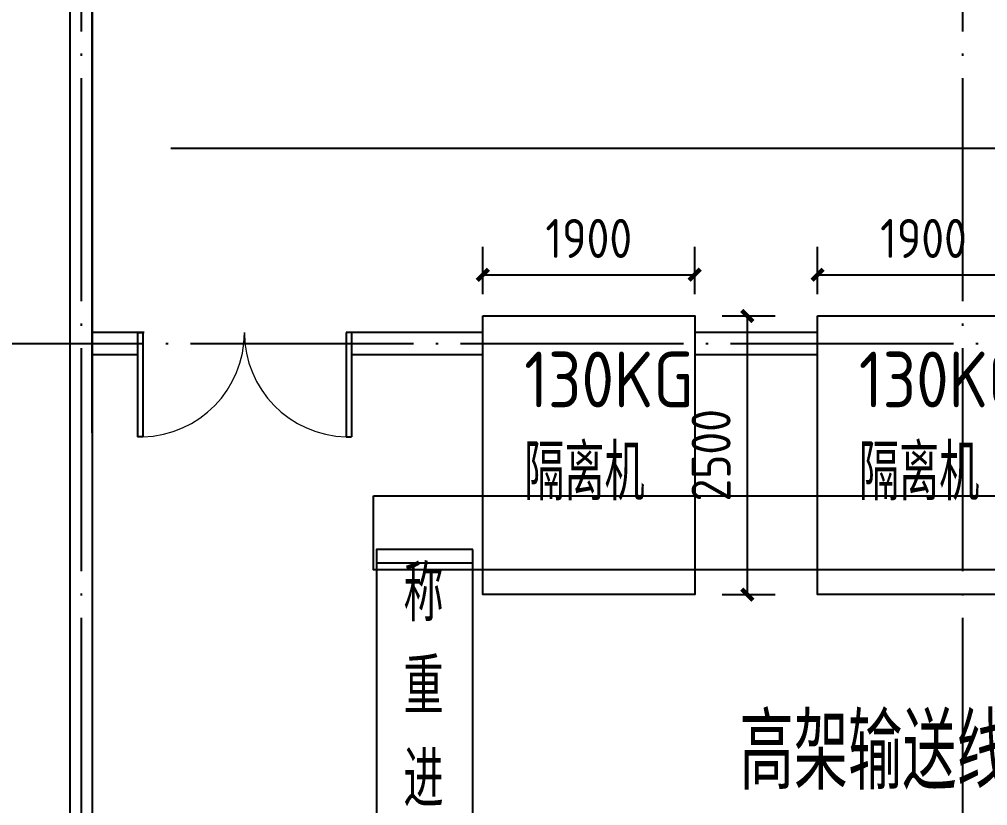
# Model space of a CAD drawing. Extents: x -2187 to 96136, y -11110 to 52208.
# Drawn here: x 28771 to 37450, y 9519 to 16571 of the extents above; entities that cross this region are included whole.
import ezdxf

# ---------------------------------------------------------------- set-up
doc = ezdxf.new("R2010")
doc.units = 0
doc.header["$LTSCALE"] = 1000
doc.header["$MEASUREMENT"] = 0
doc.linetypes.add('DOTE', pattern=[2.42, 2, -0.2, 0.02, -0.2])
for name, color, linetype in [('DIM_SYMB', 3, 'Continuous'), ('DOTE', 14, 'DOTE'), ('WALL', 4, 'Continuous'), ('设备型号', 7, 'Continuous')]:
    doc.layers.add(name, color=color, linetype=linetype)
doc.styles.get("Standard").update_dxf_attribs({"font": 'gbenor.shx', "bigfont": 'gbcbig.shx'})
doc.dimstyles.get("Standard").update_dxf_attribs({"dimscale": 100, "dimtxt": 3.5, "dimasz": 1, "dimexe": 2.5, "dimexo": 3, "dimgap": 1.5, "dimtad": 1, "dimdec": 0, "dimzin": 0, "dimdsep": 46, "dimtxsty": 'Standard', "dimblk": 'ARCHTICK', "dimcen": 0.09, "dimadec": 0, "dimazin": 0, "dimtfac": 1, "dimtdec": 0, "dimtix": 1, "dimtmove": 2, "dimatfit": 3, "dimfxl": 0, "dimtolj": 1, "dimtzin": 0, "dimarcsym": 0})

# ---------------------------------------------------------------- blocks, each defined once
blk = doc.blocks.new('_ArchTick')
at = {"color": 0, "linetype": 'ByBlock', "const_width": 0.4}
blk.add_lwpolyline([(-0.5, -0.5), (0.5, 0.5)], dxfattribs=at)
blk = doc.blocks.new('*D141')
at = {"color": 0, "lineweight": -2}
for p, q in [((32925.8, 14104.9), (32925.8, 14530.9)), ((34825.3, 14104.9), (34825.3, 14530.9)), ((32925.8, 14280.9), (34825.3, 14280.9))]:
    blk.add_line(p, q, dxfattribs=at)
at = {"layer": 'Defpoints', "color": 0}
for p in [(34825.3, 14280.9), (32925.8, 13804.9), (34825.3, 13804.9)]:
    blk.add_point(p, dxfattribs=at)
at = {"color": 0, "lineweight": -2, "xscale": 100, "yscale": 100, "zscale": 100, "rotation": 180}
blk.add_blockref('_ArchTick', (32925.8, 14280.9), dxfattribs=at)
at = {"color": 0, "lineweight": -2, "xscale": 100, "yscale": 100, "zscale": 100}
blk.add_blockref('_ArchTick', (34825.3, 14280.9), dxfattribs=at)
at = {"color": 0, "insert": (33875.6, 14605.9), "char_height": 350, "attachment_point": 5}
blk.add_mtext('\\A1;1900', dxfattribs=at)
blk = doc.blocks.new('*D142')
at = {"color": 0, "lineweight": -2}
for p, q in [((35072, 13911.5), (35546.6, 13911.5)), ((35296.6, 11411.5), (35296.6, 13911.5)), ((35072, 11411.5), (35546.6, 11411.5))]:
    blk.add_line(p, q, dxfattribs=at)
at = {"layer": 'Defpoints', "color": 0}
for p in [(34772, 13911.5), (35296.6, 13911.5), (34772, 11411.5)]:
    blk.add_point(p, dxfattribs=at)
at = {"color": 0, "lineweight": -2, "xscale": 100, "yscale": 100, "zscale": 100}
for p, rotation in [((35296.6, 13911.5), 90), ((35296.6, 11411.5), 270)]:
    blk.add_blockref('_ArchTick', p, dxfattribs=dict(at, rotation=rotation))
at = {"color": 0, "insert": (34971.6, 12661.5), "char_height": 350, "attachment_point": 5, "rotation": 90}
blk.add_mtext('\\A1;2500', dxfattribs=at)
blk = doc.blocks.new('*D143')
at = {"color": 0, "lineweight": -2}
for p, q in [((35925.8, 14104.9), (35925.8, 14530.9)), ((37825.3, 14104.9), (37825.3, 14530.9)), ((35925.8, 14280.9), (37825.3, 14280.9))]:
    blk.add_line(p, q, dxfattribs=at)
at = {"layer": 'Defpoints', "color": 0}
for p in [(37825.3, 14280.9), (35925.8, 13804.9), (37825.3, 13804.9)]:
    blk.add_point(p, dxfattribs=at)
at = {"color": 0, "lineweight": -2, "xscale": 100, "yscale": 100, "zscale": 100, "rotation": 180}
blk.add_blockref('_ArchTick', (35925.8, 14280.9), dxfattribs=at)
at = {"color": 0, "lineweight": -2, "xscale": 100, "yscale": 100, "zscale": 100}
blk.add_blockref('_ArchTick', (37825.3, 14280.9), dxfattribs=at)
at = {"color": 0, "insert": (36875.6, 14605.9), "char_height": 350, "attachment_point": 5}
blk.add_mtext('\\A1;1900', dxfattribs=at)

msp = doc.modelspace()

# ---------------------------------------------------------------- linework, layer by layer
for p, q in [((29829.096, 13762.013), (29829.096, 12826.013)), ((29829.096, 13762.013), (29877.096, 13762.013)), ((29877.096, 13762.013), (29877.096, 12826.013)), ((31701.096, 13762.013), (31701.096, 12826.013)), ((31749.096, 13762.013), (31701.096, 13762.013)), ((31749.096, 13762.013), (31749.096, 12826.013)), ((29877.096, 12826.013), (29829.096, 12826.013)), ((31701.096, 12826.013), (31749.096, 12826.013)), ((31977.106, 11696.68), (32836.768, 11696.68))]:
    msp.add_line(p, q)
for points in [[(32925.838, 13911.468), (34825.338, 13911.468), (34825.338, 11411.468), (32925.838, 11411.468)], [(35925.838, 13911.468), (37825.338, 13911.468), (37825.338, 11411.468), (35925.838, 11411.468)], [(32837.115, 11816.603), (31973.83, 11816.603), (31973.83, 8079.648), (32837.115, 8079.648)]]:
    msp.add_lwpolyline(points, close=True)
at = {"lineweight": 13}
for centre, start, end in [((29853.096, 13762.013), 271.4692836, 0), ((31725.096, 13762.013), 180, 268.5307164)]:
    msp.add_arc(centre, 936, start, end, dxfattribs=at)
at = {"layer": 'DIM_SYMB'}
msp.add_lwpolyline([(35698.344, 10464.909, 0, 0, 0), (34671.38, 11491.873, 160, 0, 0), (34247.116, 11916.137, 0, 0, 0)], format="xyseb", dxfattribs=at)
at = {"layer": 'DOTE'}
for p, q in [((29325.665, 42663.27), (29325.665, -3336.73)), ((29325.665, 42663.27), (29325.665, -3336.73)), ((37225.665, 42663.27), (37225.665, -3336.73)), ((8525.665, 13663.27), (92525.665, 13663.27))]:
    msp.add_line(p, q, dxfattribs=at)
at = {"layer": 'WALL'}
for p, q in [((29225.665, 7763.27), (29225.665, 32414.112)), ((29423.749, 12863.27), (29423.749, 32414.112)), ((29425.665, 1513.27), (29425.665, 32444.112)), ((29889.096, 13761.354), (29425.665, 13761.354)), ((32925.838, 13761.354), (31749.096, 13761.354)), ((35925.838, 13761.354), (34825.338, 13761.354)), ((29829.096, 13563.27), (29425.665, 13563.27)), ((32925.838, 13563.27), (31749.096, 13563.27)), ((35925.838, 13563.27), (34825.338, 13563.27))]:
    msp.add_line(p, q, dxfattribs=at)
at = {"layer": '设备型号', "color": 6}
msp.add_line((58391.444, 15413.151), (30130.464, 15413.151), dxfattribs=at)
msp.add_lwpolyline([(31946.278, 12297.737), (54752.232, 12297.737), (54752.232, 11634.114), (31946.278, 11634.114)], close=True, dxfattribs=at)

# ---------------------------------------------------------------- texts
at = {"attachment_point": 1}
for s, insert, char_height, width in [('130KG隔离机', (33296.52, 13590.932), 500, 1607.68975), ('130KG隔离机', (36296.52, 13590.932), 500, 1607.68975), ('称\\P重\\P进\\P料\\P机', (32214.512, 11672.136), 500, 1937.14595), ('高架输送线', (35227.418, 10338.518), 675.1773, 5461.82045)]:
    msp.add_mtext(s, dxfattribs=dict(at, insert=insert, char_height=char_height, width=width))

# ---------------------------------------------------------------- dimensions: what is measured, and where the dimension line sits
for base, p1, p2, picture, middle in [((34825.338123919, 14280.911188187), (32925.838123919, 13804.949376159), (34825.338123919, 13804.949376159), '*D141', (33875.588123919, 14605.911188187)), ((37825.338123919, 14280.911188187), (35925.838123919, 13804.949376159), (37825.338123919, 13804.949376159), '*D143', (36875.588123919, 14605.911188187))]:
    dim = msp.add_linear_dim(base=base, p1=p1, p2=p2, dimstyle='Standard', override={"dimarcsym": 1})
    dim.commit()
    dim.dimension.update_dxf_attribs({"geometry": picture, "text_midpoint": middle})
dim = msp.add_linear_dim(base=(35296.613, 13911.468), p1=(34772.037, 11411.468), p2=(34772.037, 13911.468), angle=90, dimstyle='Standard', override={"dimarcsym": 1})
dim.commit()
dim.dimension.update_dxf_attribs({"geometry": '*D142', "text_midpoint": (34971.613, 12661.468)})

doc.saveas('drawing.dxf')
